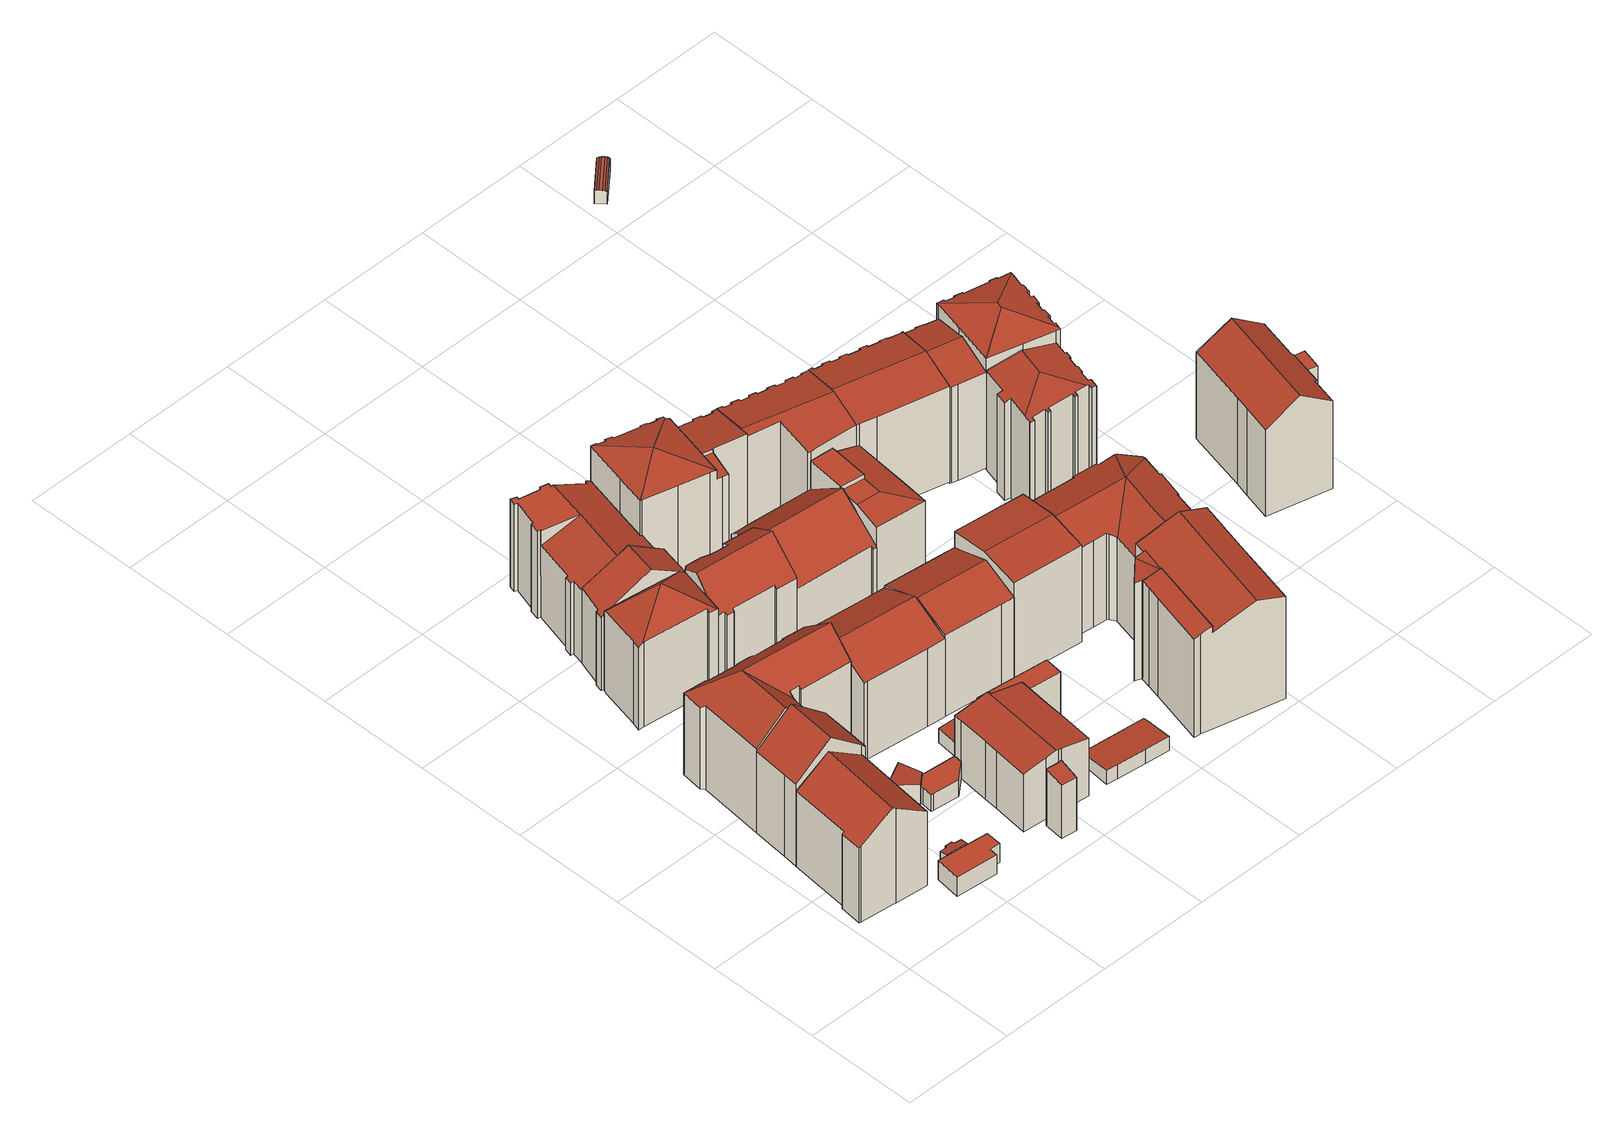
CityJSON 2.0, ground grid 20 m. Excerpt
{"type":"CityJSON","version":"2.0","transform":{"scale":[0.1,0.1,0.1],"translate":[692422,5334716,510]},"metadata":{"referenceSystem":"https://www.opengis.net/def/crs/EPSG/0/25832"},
"CityObjects":{
"building1":{"type":"Building","attributes":{"Gemeindeschluessel":"09162000","HoeheDach":"530.854","HoeheGrund":"511.570","Methode":"1000","NiedrigsteTraufeDesGebaeudes":"526.402","Geometrietyp2DReferenz":"3000","function":"31001_1000","roofType":"3100","measuredHeight":19.28,"storeysAboveGround":4},"geometry":[{"type":"MultiSurface","lod":"2","boundaries":[[[0,1,2,3]],[[4,5,6,7]],[[2,1,8,9,10,11,12,13]],[[14,15,16,10,9,8]],[[15,14,0,3,17,18,4,7,19,20,21,22,16]],[[23,13,12,24,25,6,5]],[[19,25,24,20]],[[17,3,2,13,23,18]],[[14,8,1,0]],[[18,23,5,4]],[[7,6,25,19]],[[12,11,10,16,22,21,20,24]]],"semantics":{"surfaces":[{"type":"WallSurface"},{"type":"RoofSurface"},{"type":"GroundSurface"}],"values":[0,0,1,0,2,1,0,0,0,0,0,0]}}]},
"building2":{"type":"Building","attributes":{"Gemeindeschluessel":"09162000","HoeheDach":"533.493","HoeheGrund":"511.600","Methode":"1000","NiedrigsteTraufeDesGebaeudes":"527.763","Geometrietyp2DReferenz":"3000","function":"31001_1000","roofType":"3100","measuredHeight":21.89,"storeysAboveGround":5},"geometry":[{"type":"MultiSurface","lod":"2","boundaries":[[[26,27,28,29,30]],[[31,32,33,34,35,16]],[[36,29,28,37]],[[38,32,31,16,39,20,36,37,40,41,42]],[[39,16,35,26,30,20]],[[42,43,44,38]],[[41,45,43,42]],[[35,34,33,44,43,45,27,26]],[[38,44,33,32]],[[27,45,41,40,37,28]],[[20,30,29,36]]],"semantics":{"surfaces":[{"type":"RoofSurface"},{"type":"WallSurface"},{"type":"GroundSurface"}],"values":[0,1,1,2,1,1,1,0,1,1,1]}}]},
"building3":{"type":"Building","attributes":{"Gemeindeschluessel":"09162000","HoeheDach":"515.368","HoeheGrund":"511.610","Methode":"1000","NiedrigsteTraufeDesGebaeudes":"515.368","Geometrietyp2DReferenz":"3000","function":"31001_2000","roofType":"1000","measuredHeight":3.76},"geometry":[{"type":"MultiSurface","lod":"2","boundaries":[[[46,47,48,49]],[[46,49,50,51,52,53,54]],[[54,55,47,46]],[[52,56,57,53]],[[50,58,59,51]],[[49,48,58,50]],[[53,57,55,54]],[[55,57,56,59,58,48,47]],[[51,59,56,52]]],"semantics":{"surfaces":[{"type":"WallSurface"},{"type":"GroundSurface"},{"type":"RoofSurface"}],"values":[0,1,0,0,0,0,0,2,0]}}]},
"building4":{"type":"Building","attributes":{"Gemeindeschluessel":"09162000","HoeheDach":"513.958","HoeheGrund":"511.750","Methode":"2000","NiedrigsteTraufeDesGebaeudes":"513.456","Geometrietyp2DReferenz":"3000","function":"31001_2000","roofType":"2100","measuredHeight":2.21},"geometry":[{"type":"MultiSurface","lod":"2","boundaries":[[[60,61,62,63]],[[64,65,66,67]],[[67,66,68,69]],[[69,68,61,60]],[[63,70,71,72,64,67,69,60]],[[72,73,65,64]],[[61,68,66,65,73,74,75,62]],[[63,62,75,70]],[[70,75,74,71]],[[71,74,73,72]]],"semantics":{"surfaces":[{"type":"WallSurface"},{"type":"GroundSurface"},{"type":"RoofSurface"}],"values":[0,0,0,0,1,0,2,0,0,0]}}]},
"building5":{"type":"Building","attributes":{"Gemeindeschluessel":"09162000","HoeheDach":"533.343","HoeheGrund":"511.620","Methode":"2000","NiedrigsteTraufeDesGebaeudes":"527.769","Geometrietyp2DReferenz":"3000","function":"31001_1000","roofType":"3100","measuredHeight":21.72,"storeysAboveGround":5},"geometry":[{"type":"MultiSurface","lod":"2","boundaries":[[[76,77,78,79,80,81]],[[82,83,81,80,84,85,86,87,88,89,90,91,92,93,94]],[[95,88,87,96]],[[97,94,93,98]],[[99,100,101,102,103,76,81,83,82]],[[77,76,103,104]],[[96,87,86,105]],[[106,85,84,107]],[[104,103,102,108]],[[109,110,99,82,111,112]],[[113,41,109,112,114,37]],[[112,111,82,94,115,116,117,114]],[[114,117,116,118,119,37]],[[120,92,91,121]],[[121,91,90,122]],[[123,115,94,97]],[[98,93,92,120]],[[124,108,102,101,100,125]],[[78,77,104,108,124,125,126,127,41,113,37,119,118,123,97,98,120,121,122,128,95,96,105,106,107,79]],[[118,116,115,123]],[[107,84,80,79]],[[89,88,95,128,122,90]],[[105,86,85,106]],[[99,110,109,41,127,126,125,100]]],"semantics":{"surfaces":[{"type":"WallSurface"},{"type":"RoofSurface"},{"type":"GroundSurface"}],"values":[0,1,0,0,1,0,0,0,0,1,0,1,0,0,0,0,0,0,2,0,0,0,0,0]}}]},
"building6":{"type":"Building","attributes":{"Gemeindeschluessel":"09162000","HoeheDach":"515.619","HoeheGrund":"511.680","Methode":"2000","NiedrigsteTraufeDesGebaeudes":"514.509","Geometrietyp2DReferenz":"3000","function":"31001_2000","roofType":"2100","measuredHeight":3.94},"geometry":[{"type":"MultiSurface","lod":"2","boundaries":[[[129,130,131,132]],[[133,132,131,134]],[[133,135,129,132]],[[133,134,136,135]],[[135,136,130,129]],[[134,131,130,136]]],"semantics":{"surfaces":[{"type":"WallSurface"},{"type":"GroundSurface"},{"type":"RoofSurface"}],"values":[0,1,0,0,2,0]}}]},
"building7":{"type":"Building","attributes":{"Gemeindeschluessel":"09162000","HoeheDach":"533.255","HoeheGrund":"511.710","Methode":"1000","NiedrigsteTraufeDesGebaeudes":"527.579","Geometrietyp2DReferenz":"3000","function":"31001_9998","roofType":"4000","measuredHeight":21.55,"storeysAboveGround":5},"geometry":[{"type":"MultiSurface","lod":"2","boundaries":[[[137,138,139,140]],[[141,142,143,144,145,146,147,148]],[[149,139,138,150,151,152]],[[153,154,155,156,157,158]],[[140,139,149,159]],[[160,161,162,163,164,150,138,137]],[[165,159,149,152,166,167]],[[152,151,142,141,166]],[[154,153,162,161,160,137,140,159,165,167,148,147,146,145,168,169,155]],[[151,170,171,144,143,142]],[[150,164,163,158,157,156,170,151]],[[167,166,141,148]],[[171,170,156,155,169,168,145,144]],[[153,158,163,162]]],"semantics":{"surfaces":[{"type":"WallSurface"},{"type":"RoofSurface"},{"type":"GroundSurface"}],"values":[0,0,1,0,0,0,0,1,2,1,1,0,0,0]}}]},
"building8":{"type":"Building","attributes":{"Gemeindeschluessel":"09162000","HoeheDach":"514.990","HoeheGrund":"511.720","Methode":"1000","NiedrigsteTraufeDesGebaeudes":"514.990","Geometrietyp2DReferenz":"3000","function":"31001_2000","roofType":"1000","measuredHeight":3.27},"geometry":[{"type":"MultiSurface","lod":"2","boundaries":[[[172,173,174,175]],[[175,174,176,133]],[[177,178,179,180]],[[180,181,182,172,175,133,183,134,177]],[[182,184,173,172]],[[180,179,185,181]],[[134,186,178,177]],[[184,185,179,178,186,187,176,174,173]],[[181,185,184,182]],[[176,187,186,134,183,133]]],"semantics":{"surfaces":[{"type":"WallSurface"},{"type":"GroundSurface"},{"type":"RoofSurface"}],"values":[0,0,0,1,0,0,0,2,0,0]}}]},
"building9":{"type":"Building","attributes":{"Gemeindeschluessel":"09162000","HoeheDach":"521.652","HoeheGrund":"510.333","Methode":"2000","NiedrigsteTraufeDesGebaeudes":"520.940","Geometrietyp2DReferenz":"3000","function":"31001_2000","roofType":"2100","measuredHeight":11.32},"geometry":[{"type":"MultiSurface","lod":"2","boundaries":[[[188,189,190,191]],[[192,193,194,195]],[[191,190,196,197]],[[190,189,194,193,196]],[[197,192,195,188,191]],[[197,196,193,192]],[[195,194,189,188]]],"semantics":{"surfaces":[{"type":"WallSurface"},{"type":"RoofSurface"},{"type":"GroundSurface"}],"values":[0,0,0,1,2,0,0]}}]},
"building10":{"type":"Building","attributes":{"Gemeindeschluessel":"09162000","HoeheDach":"531.700","HoeheGrund":"511.950","Methode":"2000","NiedrigsteTraufeDesGebaeudes":"526.542","Geometrietyp2DReferenz":"3000","function":"31001_9998","roofType":"3100","measuredHeight":19.75,"storeysAboveGround":4},"geometry":[{"type":"MultiSurface","lod":"2","boundaries":[[[198,199,200,201,202,203,204,205,206]],[[207,206,205,208]],[[209,198,206,207]],[[204,210,208,205]],[[211,212,213,214]],[[201,212,211,215,216,202]],[[214,217,218,209,207,208,210,219,216,215,211]],[[218,217,214,213,200,199,198,209]],[[213,212,201,200]],[[210,204,203,219]],[[219,203,202,216]]],"semantics":{"surfaces":[{"type":"RoofSurface"},{"type":"WallSurface"},{"type":"GroundSurface"}],"values":[0,1,1,1,1,1,2,1,0,1,1]}}]},
"building11":{"type":"Building","attributes":{"Gemeindeschluessel":"09162000","HoeheDach":"524.174","HoeheGrund":"511.640","Methode":"1000","NiedrigsteTraufeDesGebaeudes":"523.067","Geometrietyp2DReferenz":"3000","function":"31001_1000","roofType":"3100","measuredHeight":12.53,"storeysAboveGround":3},"geometry":[{"type":"MultiSurface","lod":"2","boundaries":[[[220,221,222,223]],[[224,225,226,227,228,229]],[[230,231,232,233]],[[234,235,236,237]],[[238,239,240,241,225,224,229,242,243,244,220,223,234,237,245,246,230,233]],[[241,247,226,225]],[[246,248,231,230]],[[240,249,247,241]],[[233,232,250,238]],[[251,228,227,252,236,235,222,221,253,254]],[[242,229,228,251,254,243]],[[254,253,244,243]],[[252,248,246,245,237,236]],[[226,247,249,255,250,232,231,248,252,227]],[[244,253,221,220]],[[239,255,249,240]],[[223,222,235,234]],[[238,250,255,239]]],"semantics":{"surfaces":[{"type":"WallSurface"},{"type":"GroundSurface"},{"type":"RoofSurface"}],"values":[0,0,0,0,1,0,0,0,0,2,0,0,0,2,0,0,0,0]}}]},
"building12":{"type":"Building","attributes":{"Gemeindeschluessel":"09162000","HoeheDach":"529.440","HoeheGrund":"511.972","Methode":"2000","NiedrigsteTraufeDesGebaeudes":"526.213","Geometrietyp2DReferenz":"3000","function":"31001_1000","roofType":"3100","measuredHeight":17.47,"storeysAboveGround":4},"geometry":[{"type":"MultiSurface","lod":"2","boundaries":[[[256,257,258,259]],[[260,258,257,261,262,263,264,265,266,267]],[[268,269,270,271]],[[272,273,274,275]],[[271,270,276,277]],[[278,279,280,265,264]],[[281,263,262,282]],[[275,274,280,279]],[[283,284,269,268]],[[285,286,287,288,289,290]],[[259,258,260,291]],[[292,261,257,256]],[[278,264,263,281]],[[293,294,295,296]],[[297,298,299,300]],[[301,302,273,272]],[[285,290,303,304]],[[296,295,287,286]],[[305,306,302,301]],[[300,299,294,293]],[[277,276,307,308]],[[309,291,260,267,310]],[[308,307,311,312]],[[304,303,284,283]],[[312,311,306,305]],[[309,310,298,297]],[[266,289,288]],[[310,267,266,288,287,295,294,299,298]],[[290,289,266,265,280,274,273,302,306,311,307,276,270,269,284,303]],[[282,262,261,292]],[[309,297,300,293,296,286,285,304,283,268,271,277,308,312,305,301,272,275,279,278,281,282,292,256,259,291]]],"semantics":{"surfaces":[{"type":"WallSurface"},{"type":"RoofSurface"},{"type":"GroundSurface"}],"values":[0,1,0,0,0,0,0,0,0,0,0,0,0,0,0,0,0,0,0,0,0,0,0,0,0,0,0,1,1,0,2]}}]},
"building13":{"type":"Building","attributes":{"Gemeindeschluessel":"09162000","HoeheDach":"514.775","HoeheGrund":"511.650","Methode":"1000","NiedrigsteTraufeDesGebaeudes":"514.378","Geometrietyp2DReferenz":"3000","function":"31001_2000","roofType":"1000","measuredHeight":3.12},"geometry":[{"type":"MultiSurface","lod":"2","boundaries":[[[246,313,314,237]],[[313,315,316,317,314]],[[316,318,319,317]],[[314,317,319,237]],[[246,320,315,313]],[[320,318,316,315]],[[320,246,237,319,318]]],"semantics":{"surfaces":[{"type":"WallSurface"},{"type":"RoofSurface"},{"type":"GroundSurface"}],"values":[0,1,0,0,0,0,2]}}]},
"building14":{"type":"Building","attributes":{"Gemeindeschluessel":"09162000","HoeheDach":"530.260","HoeheGrund":"511.410","Methode":"2000","NiedrigsteTraufeDesGebaeudes":"526.932","Geometrietyp2DReferenz":"3000","function":"31001_1000","roofType":"3100","measuredHeight":18.85,"storeysAboveGround":4},"geometry":[{"type":"MultiSurface","lod":"2","boundaries":[[[321,322,323,324]],[[325,326,327,328,329,330]],[[331,323,322,332,333]],[[330,329,334,335]],[[336,337,338,339]],[[340,341,326,325,330,335,336,339,342,343,321,324]],[[334,329,328,327,344,331,333,338,337]],[[343,332,322,321]],[[344,327,326,341,340,324,323,331]],[[335,334,337,336]],[[338,333,332,343,342,339]]],"semantics":{"surfaces":[{"type":"WallSurface"},{"type":"RoofSurface"},{"type":"GroundSurface"}],"values":[0,0,1,0,0,2,1,0,0,0,0]}}]},
"building15":{"type":"Building","attributes":{"Gemeindeschluessel":"09162000","HoeheDach":"530.570","HoeheGrund":"511.656","Methode":"2000","NiedrigsteTraufeDesGebaeudes":"525.485","Geometrietyp2DReferenz":"3000","function":"31001_9998","roofType":"3100","measuredHeight":18.91,"storeysAboveGround":4},"geometry":[{"type":"MultiSurface","lod":"2","boundaries":[[[153,345,346,347,155]],[[348,349,350,351]],[[352,353,354,355]],[[153,155,356,357,358,359,360,361,348,351,362,363,364,365,352,355,366,367,368]],[[365,369,353,352]],[[356,370,371,357]],[[358,372,373,359]],[[360,374,375,361]],[[359,373,374,360]],[[155,347,370,356]],[[367,376,377,368]],[[355,354,378,366]],[[379,350,349,375,374,373,372,371,370,347,346]],[[366,378,376,367]],[[361,375,349,348]],[[357,371,372,358]],[[351,350,379,380,362]],[[377,376,378,354,353,369,381,382,380,379,346,345]],[[364,381,369,365]],[[363,382,381,364]],[[368,377,345,153]],[[362,380,382,363]]],"semantics":{"surfaces":[{"type":"WallSurface"},{"type":"GroundSurface"},{"type":"RoofSurface"}],"values":[0,0,0,1,0,0,0,0,0,0,0,0,2,0,0,0,0,2,0,0,0,0]}}]},
"building16":{"type":"Building","attributes":{"Gemeindeschluessel":"09162000","HoeheDach":"520.870","HoeheGrund":"511.540","Methode":"2000","NiedrigsteTraufeDesGebaeudes":"514.317","Geometrietyp2DReferenz":"3000","function":"31001_1000","roofType":"1000","measuredHeight":9.33,"storeysAboveGround":2},"geometry":[{"type":"MultiSurface","lod":"2","boundaries":[[[383,384,385,386,387,388]],[[389,390,391,392]],[[393,394,395,396,388,387,386,397,389,392]],[[395,398,399,396]],[[397,400,390,389]],[[386,385,400,397]],[[394,393,392,391,401,402]],[[401,391,390,400,385,384]],[[398,402,401,384,383,399]],[[394,402,398,395]],[[396,399,383,388]]],"semantics":{"surfaces":[{"type":"WallSurface"},{"type":"GroundSurface"},{"type":"RoofSurface"}],"values":[0,0,1,0,0,0,0,2,2,0,0]}}]},
"building17":{"type":"Building","attributes":{"Gemeindeschluessel":"09162000","HoeheDach":"514.616","HoeheGrund":"511.820","Methode":"1000","NiedrigsteTraufeDesGebaeudes":"514.057","Geometrietyp2DReferenz":"3000","function":"31001_2000","roofType":"1000","measuredHeight":2.8},"geometry":[{"type":"MultiSurface","lod":"2","boundaries":[[[403,404,405,406]],[[407,405,404,408,409,410,411]],[[412,407,411,413]],[[414,415,409,408]],[[406,405,407,412]],[[403,414,408,404]],[[403,406,412,413,416,415,414]],[[409,415,416,410]],[[411,410,416,413]]],"semantics":{"surfaces":[{"type":"WallSurface"},{"type":"RoofSurface"},{"type":"GroundSurface"}],"values":[0,1,0,0,0,0,2,0,0]}}]},
"building18":{"type":"Building","attributes":{"Gemeindeschluessel":"09162000","HoeheDach":"514.860","HoeheGrund":"511.811","Methode":"2000","NiedrigsteTraufeDesGebaeudes":"514.860","Geometrietyp2DReferenz":"3000","function":"31001_2000","roofType":"1000","measuredHeight":3.05},"geometry":[{"type":"MultiSurface","lod":"2","boundaries":[[[417,418,419,420]],[[421,418,417,422]],[[421,422,423,424]],[[418,421,424,419]],[[420,423,422,417]],[[419,424,423,420]]],"semantics":{"surfaces":[{"type":"GroundSurface"},{"type":"WallSurface"},{"type":"RoofSurface"}],"values":[0,1,2,1,1,1]}}]},
"building19":{"type":"Building","attributes":{"Gemeindeschluessel":"09162000","HoeheDach":"530.348","HoeheGrund":"511.410","Methode":"2000","NiedrigsteTraufeDesGebaeudes":"527.363","Geometrietyp2DReferenz":"3000","function":"31001_1000","roofType":"3100","measuredHeight":18.94,"storeysAboveGround":4},"geometry":[{"type":"MultiSurface","lod":"2","boundaries":[[[324,425,426,427]],[[428,429,430,431,432]],[[430,433,434,426,425,431]],[[429,435,436,437,438,434,433,430]],[[432,431,425,324,439,326]],[[437,436,435,440,326,439,324,427,438]],[[434,438,427,426]],[[440,428,432,326]],[[435,429,428,440]]],"semantics":{"surfaces":[{"type":"WallSurface"},{"type":"RoofSurface"},{"type":"GroundSurface"}],"values":[0,1,1,0,0,2,0,0,0]}}]},
"building20":{"type":"Building","attributes":{"Gemeindeschluessel":"09162000","HoeheDach":"535.410","HoeheGrund":"510.859","Methode":"2000","NiedrigsteTraufeDesGebaeudes":"530.812","Geometrietyp2DReferenz":"3000","function":"31001_1000","roofType":"3500","measuredHeight":24.55,"storeysAboveGround":6},"geometry":[{"type":"MultiSurface","lod":"2","boundaries":[[[441,442,443,444]],[[445,446,447,448,449,450,451]],[[452,453,454,455,456,457,458,459,460]],[[461,462,463,464]],[[465,466,463,462,467,468,469,470,471,472,473,474,475,476,477,478]],[[479,468,467,480]],[[481,482,483,484]],[[485,449,448,447,454,453,452,460,441,444,486,481,484,487,488,489,490,491,492,493,494,495,496,479,480,461,464,497,498,499,500,501,502,503,504,505,506,507,508]],[[465,478,483,482,509]],[[491,474,473,492]],[[445,451,510,511]],[[490,475,474,491]],[[444,443,509,486]],[[447,446,455,454]],[[480,467,462,461]],[[501,512,513,502]],[[506,514,515,507]],[[502,513,516,503]],[[489,476,475,490]],[[495,470,469,496]],[[505,517,514,506]],[[518,519,520,500,499,498,521]],[[456,511,510,519,518,522,457]],[[507,515,523,508]],[[504,524,517,505]],[[486,509,482,481]],[[494,471,470,495]],[[455,446,445,511,456]],[[443,442,459,458,465,509]],[[458,457,522,518,521,466,465]],[[478,477,488,487,484,483]],[[460,459,442,441]],[[508,523,525,485]],[[492,473,472,493]],[[500,520,512,501]],[[496,469,468,479]],[[485,525,450,449]],[[493,472,471,494]],[[503,516,524,504]],[[498,497,464,463,466,521]],[[451,450,525,523,515,514,517,524,516,513,512,520,519,510]],[[488,477,476,489]]],"semantics":{"surfaces":[{"type":"WallSurface"},{"type":"RoofSurface"},{"type":"GroundSurface"}],"values":[0,0,0,0,1,0,0,2,1,0,0,0,0,0,0,0,0,0,0,0,0,0,0,0,0,0,0,1,1,1,0,0,0,0,0,0,0,0,0,0,1,0]}}]},
"building21":{"type":"Building","attributes":{"Gemeindeschluessel":"09162000","HoeheDach":"528.812","HoeheGrund":"510.678","Methode":"1000","NiedrigsteTraufeDesGebaeudes":"522.747","Geometrietyp2DReferenz":"3000","function":"31001_1000","roofType":"3100","measuredHeight":18.13,"storeysAboveGround":3},"geometry":[{"type":"MultiSurface","lod":"2","boundaries":[[[526,527,528,529]],[[530,531,532,533,534,535,536,537,528,527,538,539]],[[540,532,531,541]],[[542,543,544,545,546,541,531,530]],[[547,533,532,540]],[[541,546,545,544,548,549,550,551,552,553,554,526,529,555,556,557,558,547,540]],[[534,533,547,558,557,535]],[[559,560,561,543,542,530,539,562,563]],[[561,560,559,550,549,548]],[[551,563,562,552]],[[562,539,538,554,553,552]],[[556,536,535,557]],[[544,543,561,548]],[[528,537,536,556,555,529]],[[550,559,563,551]],[[554,538,527,526]]],"semantics":{"surfaces":[{"type":"WallSurface"},{"type":"RoofSurface"},{"type":"GroundSurface"}],"values":[0,1,0,0,0,2,0,1,0,0,0,0,0,0,0,0]}}]},
"building22":{"type":"Building","attributes":{"Gemeindeschluessel":"09162000","HoeheDach":"531.722","HoeheGrund":"511.430","Methode":"1000","NiedrigsteTraufeDesGebaeudes":"530.587","Geometrietyp2DReferenz":"3000","function":"31001_1000","roofType":"3100","measuredHeight":20.29,"storeysAboveGround":6},"geometry":[{"type":"MultiSurface","lod":"2","boundaries":[[[564,565,566,567,568,569]],[[570,571,572,435]],[[568,567,573,574]],[[438,573,567,566]],[[571,569,568,574,572]],[[564,569,571,570]],[[572,574,573,438,575,435]],[[565,564,570,435,575,438,566]]],"semantics":{"surfaces":[{"type":"WallSurface"},{"type":"RoofSurface"},{"type":"GroundSurface"}],"values":[0,0,1,0,1,0,0,2]}}]},
"building23":{"type":"Building","attributes":{"Gemeindeschluessel":"09162000","HoeheDach":"531.822","HoeheGrund":"511.670","Methode":"1000","NiedrigsteTraufeDesGebaeudes":"531.098","Geometrietyp2DReferenz":"3000","function":"31001_1000","roofType":"2100","measuredHeight":20.15},"geometry":[{"type":"MultiSurface","lod":"2","boundaries":[[[576,577,578]],[[579,580,581,577,576,582]],[[583,578,577,581]],[[584,578,583,585]],[[579,582,586,587]],[[580,579,587,585,583,581]],[[586,582,576,578,584]],[[587,586,584,585]]],"semantics":{"surfaces":[{"type":"RoofSurface"},{"type":"WallSurface"},{"type":"GroundSurface"}],"values":[0,1,1,1,1,2,0,1]}}]},
"building24":{"type":"Building","attributes":{"Gemeindeschluessel":"09162000","HoeheDach":"528.930","HoeheGrund":"510.950","Methode":"2000","NiedrigsteTraufeDesGebaeudes":"526.638","Geometrietyp2DReferenz":"3000","function":"31001_1000","roofType":"2100","measuredHeight":17.98,"storeysAboveGround":4},"geometry":[{"type":"MultiSurface","lod":"2","boundaries":[[[588,589,590,591]],[[592,593,589,588]],[[594,595,596,597,592,588,598]],[[598,588,591,599]],[[600,594,598,599,601]],[[602,597,596,603]],[[593,592,597,602,604,605,606]],[[607,608,603,596,595,594]],[[589,593,606,609,590]],[[601,599,591,590,609,610,611,612,613]],[[608,607,614,613,612,611,610,605,604,602,603]],[[614,607,594,600,601,613]],[[610,609,606,605]]],"semantics":{"surfaces":[{"type":"WallSurface"},{"type":"RoofSurface"},{"type":"GroundSurface"}],"values":[0,0,1,1,1,0,0,0,1,0,2,0,0]}}]},
"building25":{"type":"Building","attributes":{"Gemeindeschluessel":"09162000","HoeheDach":"533.470","HoeheGrund":"511.640","Methode":"2000","NiedrigsteTraufeDesGebaeudes":"530.940","Geometrietyp2DReferenz":"3000","function":"31001_1000","roofType":"3100","measuredHeight":21.83,"storeysAboveGround":5},"geometry":[{"type":"MultiSurface","lod":"2","boundaries":[[[615,616,617,618]],[[619,620,621,622,623,624]],[[625,620,619,626]],[[618,617,627,628]],[[629,630,631,632]],[[633,634,631,630,635,636,637,638,639]],[[640,641,634,633,639,642]],[[643,644,616,615]],[[639,638,637,645,646,642]],[[647,625,626,648,649,641,640,642,646,645,650,651,652,653,643,615,618,628,654,655]],[[655,622,621,647]],[[656,644,643,653,652,657]],[[658,635,630,629]],[[624,623,627,617,616,644,656,629,632]],[[645,637,636,650]],[[647,621,620,625]],[[649,648,626,619,624,632,631,634,641]],[[636,635,658,657,652,651,650]],[[623,622,655,654,628,627]],[[629,656,657,658]]],"semantics":{"surfaces":[{"type":"WallSurface"},{"type":"RoofSurface"},{"type":"GroundSurface"}],"values":[0,1,0,0,0,1,0,0,0,2,0,0,0,1,0,0,0,0,0,1]}}]},
"building26":{"type":"Building","attributes":{"Gemeindeschluessel":"09162000","HoeheDach":"532.545","HoeheGrund":"510.678","Methode":"2000","NiedrigsteTraufeDesGebaeudes":"530.696","Geometrietyp2DReferenz":"3000","function":"31001_1000","roofType":"3100","measuredHeight":21.87,"storeysAboveGround":5},"geometry":[{"type":"MultiSurface","lod":"2","boundaries":[[[659,660,661,662,663,664,665,666,667,668,669,670,671,672,673,674,675,676,677,678,679,680,681,682]],[[683,684,685,686,687,688,659,682,689]],[[690,663,662,691]],[[692,670,669,693]],[[540,686,685,547]],[[694,665,664,695]],[[696,672,671,697]],[[691,662,661,698]],[[699,667,666,700]],[[697,671,670,692]],[[701,668,667,699]],[[698,661,660,702]],[[703,683,689,704]],[[705,677,676,706]],[[707,708,688,687,686,540]],[[709,681,680,710]],[[711,673,672,696]],[[712,708,707,540,547,713,703,704,714,709,710,715,716,705,706,717,718,711,696,697,692,693,701,699,700,694,695,690,691,698,702]],[[700,666,665,694]],[[715,679,678,716]],[[706,676,675,717]],[[685,684,683,703,713,547]],[[718,674,673,711]],[[717,675,674,718]],[[708,712,702,660,659,688]],[[689,682,681,709,714,704]],[[693,669,668,701]],[[710,680,679,715]],[[695,664,663,690]],[[716,678,677,705]]],"semantics":{"surfaces":[{"type":"RoofSurface"},{"type":"WallSurface"},{"type":"GroundSurface"}],"values":[0,0,1,1,1,1,1,1,1,1,1,1,1,1,1,1,1,2,1,1,1,1,1,1,1,1,1,1,1,1]}}]},
"building27":{"type":"Building","attributes":{"Gemeindeschluessel":"09162000","HoeheDach":"530.657","HoeheGrund":"511.450","Methode":"1000","NiedrigsteTraufeDesGebaeudes":"528.118","Geometrietyp2DReferenz":"3000","function":"31001_1000","roofType":"3100","measuredHeight":19.21,"storeysAboveGround":4},"geometry":[{"type":"MultiSurface","lod":"2","boundaries":[[[719,720,721,722]],[[723,724,725,726,727,728]],[[729,730,731,732,733,734]],[[566,735,736,737]],[[721,720,738,739,740,741,742,743,744,745]],[[746,747,748,742,741,749,750]],[[751,738,720,719]],[[743,742,752,753,754,755,756,757,736,735,744]],[[752,758,759,760,761,753]],[[729,734,762,763]],[[764,740,739,738,751]],[[765,766,726,725]],[[767,768,728,727,726,766,762,734,733,742,748,747]],[[769,756,755,770]],[[750,749,741,740,764,771,772,773]],[[774,768,767,775]],[[776,775,767,747,746,777]],[[778,754,753,761]],[[777,746,750,773]],[[730,729,763,765,725,724,723,774,775,776,777,773,772,771,764,751,719,722,564,779,566,737,780,769,770,778,761,760,759,731]],[[759,758,732,731]],[[722,721,745,564]],[[723,728,768,774]],[[733,732,758,752,742]],[[757,756,769,780,737,736]],[[745,744,735,566,779,564]],[[770,755,754,778]],[[763,762,766,765]]],"semantics":{"surfaces":[{"type":"WallSurface"},{"type":"RoofSurface"},{"type":"GroundSurface"}],"values":[0,0,0,0,1,1,0,1,0,0,0,0,1,0,0,0,0,0,0,2,0,0,0,1,0,0,0,0]}}]},
"building28":{"type":"Building","attributes":{"Gemeindeschluessel":"09162000","HoeheDach":"532.487","HoeheGrund":"511.928","Methode":"1000","NiedrigsteTraufeDesGebaeudes":"530.915","Geometrietyp2DReferenz":"3000","function":"31001_1000","roofType":"3100","measuredHeight":20.56,"storeysAboveGround":5},"geometry":[{"type":"MultiSurface","lod":"2","boundaries":[[[781,782,783,784]],[[785,786,787,788]],[[789,790,791,792]],[[793,794,795,796]],[[797,798,799,800]],[[801,802,803,804]],[[805,806,807,808]],[[788,787,790,789]],[[784,783,809,810]],[[811,812,813,814]],[[793,815,792,791,816,794]],[[814,813,817,818]],[[819,820,786,785]],[[796,795,798,797]],[[808,807,821,822]],[[816,791,790,787,786,820,809,783,782,823,817,813,812,824,825,826,803,802,821,807,806,827,828,829]],[[804,803,826,830]],[[831,824,812,811]],[[798,795,794,816,829,799]],[[815,793,796,797,800,832,833,834,805,808,822,801,804,830,835,831,811,814,818,836,781,784,810,819,785,788,789,792]],[[818,817,823,836]],[[834,827,806,805]],[[833,828,827,834]],[[810,809,820,819]],[[836,823,782,781]],[[830,826,825,835]],[[799,829,828,833,832,800]],[[822,821,802,801]],[[835,825,824,831]]],"semantics":{"surfaces":[{"type":"WallSurface"},{"type":"RoofSurface"},{"type":"GroundSurface"}],"values":[0,0,0,0,0,0,0,0,0,0,0,0,0,0,0,1,0,0,1,2,0,0,0,0,0,0,0,0,0]}}]},
"building29":{"type":"Building","attributes":{"Gemeindeschluessel":"09162000","HoeheDach":"532.350","HoeheGrund":"511.623","Methode":"2000","NiedrigsteTraufeDesGebaeudes":"530.672","Geometrietyp2DReferenz":"3000","function":"31001_1000","roofType":"3100","measuredHeight":20.73},"geometry":[{"type":"MultiSurface","lod":"2","boundaries":[[[837,838,839,840]],[[841,842,843,844]],[[845,846,847,848,849]],[[850,851,852,853]],[[850,853,854,848,847,855]],[[854,856,857,839,838,858,859,843,842,860,849,848]],[[861,858,838,837]],[[862,859,858,861]],[[863,860,842,841]],[[864,855,847,846]],[[865,857,856,866]],[[840,839,857,865]],[[852,851,864,846,845,863,841,844,862,861,837,840,865,866]],[[845,849,860,863]],[[844,843,859,862]],[[851,850,855,864]],[[853,852,866,856,854]]],"semantics":{"surfaces":[{"type":"WallSurface"},{"type":"RoofSurface"},{"type":"GroundSurface"}],"values":[0,0,0,0,1,1,0,0,0,0,0,0,2,0,0,0,0]}}]},
"building30":{"type":"Building","attributes":{"Gemeindeschluessel":"09162000","HoeheDach":"532.330","HoeheGrund":"511.310","Methode":"2000","NiedrigsteTraufeDesGebaeudes":"530.788","Geometrietyp2DReferenz":"3000","function":"31001_1000","roofType":"3200","measuredHeight":21.02,"storeysAboveGround":5},"geometry":[{"type":"MultiSurface","lod":"2","boundaries":[[[867,868,869,870]],[[871,872,873,874]],[[875,876,877,878,879,880]],[[881,882,883,884]],[[885,886,887,888]],[[889,890,891]],[[892,893,886,885]],[[894,895,896,897]],[[888,887,898,899]],[[900,901,902,903]],[[904,905,906,907,908,909]],[[910,911,904,909]],[[912,913,872,871]],[[880,879,868,867]],[[914,915,916,917]],[[918,882,881,919,920,921]],[[912,871,874,892,885,888,899,922,920,919,881,884,923,924,925,926,876,875,880,867,870,914,917,927,910,909,908,907,928,894,897,900,903,929,930,931,932,933,934,935,936,937,938,939,940]],[[940,941,913,912]],[[933,942,943,934]],[[944,911,910,927,917,916]],[[874,873,893,892]],[[891,890,877,876,926,925]],[[945,946,939,938,937,947]],[[896,895,948,906,905,904,911,944,916,915,869,868,879,878,949,950,951,902,901]],[[949,945,947,952,953,943,942,954,955,950]],[[924,923,884,883,956,889,891,925]],[[878,877,890,889,956,883,882,918,921,957,898,887,886,893,873,872,913,941,946,945,949]],[[932,931,955,954,942,933]],[[902,951,950,955,931,930,929,903]],[[897,896,901,900]],[[936,952,947,937]],[[928,907,906,948,895,894]],[[899,898,957,922]],[[939,946,941,940]],[[870,869,915,914]],[[953,952,936,935,934,943]],[[922,957,921,920]]],"semantics":{"surfaces":[{"type":"WallSurface"},{"type":"RoofSurface"},{"type":"GroundSurface"}],"values":[0,0,0,0,0,1,0,0,0,0,0,0,0,0,0,0,2,0,0,0,0,0,0,1,1,0,1,0,0,0,0,0,0,0,0,0,0]}}]},
"building31":{"type":"Building","attributes":{"Gemeindeschluessel":"09162000","HoeheDach":"535.641","HoeheGrund":"511.810","Methode":"1000","NiedrigsteTraufeDesGebaeudes":"533.389","Geometrietyp2DReferenz":"3000","function":"31001_1000","roofType":"3200","measuredHeight":23.83,"storeysAboveGround":6},"geometry":[{"type":"MultiSurface","lod":"2","boundaries":[[[958,959,960,961,962,963]],[[964,965,966,967]],[[968,969,970,971,972,973]],[[974,975,976,977]],[[978,979,980,981]],[[963,962,982,983,984,976,975,985,986,987,988,966,965,989,990,991,992,993,994,995]],[[996,997,998,999]],[[1000,983,982,1001]],[[1002,1003,997,996]],[[959,958,1004,1005]],[[1006,991,990,1007]],[[981,980,1008,1009]],[[1010,985,975,974]],[[994,993,1011,1012,1013,1014,1015,1016,1017,970,969,968,1018,998,997,1003,1019,1020,1021]],[[995,994,1021,1022,1008,980,979]],[[1023,986,985,1010]],[[1024,1014,1013,1025]],[[967,966,988,1026]],[[1027,1020,1019,1028]],[[977,976,984,1029]],[[1025,1013,1012,1030]],[[1031,987,986,1023]],[[1007,990,989,1032]],[[1026,988,987,1031]],[[1033,992,991,1006]],[[1029,984,983,1000]],[[971,970,1017,1034]],[[1035,1018,968,973]],[[1028,1019,1003,1002]],[[1005,1004,1036,1037]],[[1001,982,962,961]],[[1021,1020,1027,1038,1039,1022]],[[999,998,1018,1035]],[[1040,1015,1014,1024]],[[1009,1008,1022,1039]],[[1040,1041,1034,1017,1016,1015]],[[1037,1036,979,978]],[[1042,1043,1033,1006,1007,1032,964,967,1026,1031,1023,1010,974,977,1029,1000,1001,961,960,959,1005,1037,978,981,1009,1039,1038,1027,1028,1002,996,999,1035,973,972,971,1034,1041,1040,1024,1025,1030]],[[1033,1043,1042,1030,1012,1011,993,992]],[[1036,1004,958,963,995,979]],[[1032,989,965,964]]],"semantics":{"surfaces":[{"type":"WallSurface"},{"type":"RoofSurface"},{"type":"GroundSurface"}],"values":[0,0,0,0,0,1,0,0,0,0,0,0,0,1,1,0,0,0,0,0,0,0,0,0,0,0,0,0,0,0,0,0,0,0,0,0,0,2,0,1,0]}}]},
"building32":{"type":"Building","attributes":{"Gemeindeschluessel":"09162000","HoeheDach":"533.225","HoeheGrund":"511.947","Methode":"2000","NiedrigsteTraufeDesGebaeudes":"515.385","Geometrietyp2DReferenz":"3000","function":"31001_1000","roofType":"3100","measuredHeight":21.28,"storeysAboveGround":6},"geometry":[{"type":"MultiSurface","lod":"2","boundaries":[[[1044,1045,1046,1047]],[[1048,1049,1046,1045]],[[1050,1051,1052,1053,1054]],[[1055,1056,1057,1058]],[[1059,1060,1061,1062]],[[1063,1062,1061,1064,1065,1066]],[[1067,1068,1069,1070]],[[1071,1056,1055,1072,1073]],[[1061,1060,1072,1074,1064]],[[1075,1044,1047,1076]],[[1072,1055,1058,1074]],[[1073,1072,1060,1059]],[[1051,1063,1066,1052]],[[1063,1051,1050,1048,1045,1044,1075,1068,1067,1071,1073,1059,1062]],[[1066,1065,1077,1070,1069,1076,1053,1052]],[[1077,1065,1064,1074,1058,1057]],[[1071,1067,1070,1077,1057,1056]],[[1075,1076,1069,1068]],[[1048,1050,1054,1049]],[[1076,1047,1046,1049,1054,1053]]],"semantics":{"surfaces":[{"type":"WallSurface"},{"type":"RoofSurface"},{"type":"GroundSurface"}],"values":[0,0,0,1,0,0,0,0,1,0,0,0,0,2,1,0,0,0,0,1]}}]},
"building33":{"type":"Building","attributes":{"Gemeindeschluessel":"09162000","HoeheDach":"515.115","HoeheGrund":"512.451","Methode":"1000","NiedrigsteTraufeDesGebaeudes":"514.657","Geometrietyp2DReferenz":"3000","function":"31001_2000","roofType":"9999","measuredHeight":2.66},"geometry":[{"type":"MultiSurface","lod":"2","boundaries":[[[1078,1079,1080,1081,1082,1083,1084,1085,1086,1087]],[[1088,1083,1082,1089]],[[1090,1091,1092,1093,1088,1089,1094,1095,1096,1097]],[[1092,1085,1084,1093]],[[1078,1087,1090,1097]],[[1094,1081,1080,1095]],[[1091,1086,1085,1092]],[[1097,1096,1079,1078]],[[1089,1082,1081,1094]],[[1095,1080,1079,1096]],[[1093,1084,1083,1088]],[[1087,1086,1091,1090]]],"semantics":{"surfaces":[{"type":"WallSurface"},{"type":"RoofSurface"},{"type":"GroundSurface"}],"values":[0,1,0,1,2,1,1,0,1,1,1,0]}}]}
},
"vertices":[
[133,97,16],[133,97,164],[76,103,204],[76,103,16],[8,111,16],[8,111,165],[12,150,164],[12,150,16],[150,239,164],[151,248,164],[151,249,164],[106,253,196],[88,254,209],[70,104,209],[150,239,16],[151,248,16],[151,249,16],[70,104,16],[11,110,16],[16,150,16],[28,260,16],[88,254,16],[106,253,16],[11,110,167],[28,260,166],[16,150,167],
[92,254,235],[101,344,235],[37,351,179],[31,288,179],[28,260,179],[156,248,16],[157,248,16],[157,248,178],[156,248,178],[151,249,183],[31,288,16],[37,351,16],[160,278,16],[92,254,16],[101,344,16],[145,340,16],[165,338,16],[165,338,179],[160,278,178],[145,340,197],
[148,50,16],[148,50,54],[154,95,54],[154,95,16],[236,86,16],[245,85,16],[242,57,16],[224,58,16],[222,43,16],[222,43,54],[242,57,54],[224,58,54],[236,86,54],[245,85,54],
[220,101,18],[220,101,40],[181,105,40],[181,105,18],[210,123,18],[210,123,35],[210,118,36],[210,118,18],[222,116,36],[222,116,18],[183,120,18],[195,119,18],[197,124,18],[197,124,35],[195,119,36],[183,120,36],
[260,380,190],[260,380,16],[265,427,16],[273,488,16],[273,488,178],[265,427,233],[103,446,233],[163,439,233],[232,493,178],[231,490,180],[230,487,183],[176,493,183],[176,499,178],[170,500,178],[148,502,178],[145,497,183],[92,503,183],[90,509,178],[50,513,178],[176,499,16],[176,493,16],[50,513,16],[90,509,16],[149,387,185],[150,396,193],[159,395,193],[168,394,193],[168,390,189],[168,390,16],[230,487,16],[231,490,16],[232,493,16],[168,394,16],[145,340,184],[148,379,185],[96,385,233],[91,345,233],[91,345,16],[37,351,184],[45,474,178],[50,468,183],[42,391,183],[50,468,16],[42,391,16],[92,503,16],[145,497,16],[148,502,16],[45,474,16],[159,395,16],[150,396,16],[149,387,16],[148,379,16],[170,500,16],
[220,266,45],[266,289,45],[266,289,17],[220,266,17],[248,225,17],[269,243,17],[248,225,56],[269,243,54],
[194,605,17],[194,605,181],[195,610,186],[195,610,17],[74,641,181],[91,714,181],[92,715,181],[93,719,176],[93,719,17],[92,715,17],[91,714,17],[74,641,17],[80,624,186],[208,603,181],[150,659,233],[77,624,186],[211,608,17],[215,626,17],[230,690,17],[230,690,181],[215,626,181],[211,608,180],[80,624,17],[208,603,17],[209,603,17],[210,603,17],[210,603,180],[209,603,181],[77,624,17],[69,625,181],[69,625,17],[142,709,17],[220,692,17],[220,692,188],[142,709,181],
[248,203,17],[248,203,50],[250,222,50],[250,222,17],[248,225,50],[330,237,17],[330,237,50],[328,222,50],[328,222,17],[298,197,17],[251,202,17],[250,226,17],[251,202,50],[298,197,50],[269,243,50],[250,226,50],
[383,71,3],[383,71,117],[379,36,109],[379,36,3],[355,74,3],[355,74,116],[376,71,117],[376,71,3],[351,39,109],[351,39,3],
[93,719,169],[150,707,204],[172,702,217],[185,762,217],[168,766,206],[109,781,170],[94,733,168],[91,734,166],[88,721,165],[88,721,19],[91,734,19],[93,719,19],[94,733,19],[242,746,19],[242,746,182],[230,690,182],[230,690,19],[185,762,19],[168,766,19],[172,702,19],[150,707,19],[109,781,19],
[323,167,16],[323,167,131],[328,222,131],[328,222,16],[373,72,16],[376,71,16],[376,71,141],[373,72,142],[355,74,138],[355,74,16],[393,225,16],[393,225,141],[449,218,131],[449,218,16],[330,237,16],[330,237,131],[352,234,135],[352,234,16],[442,154,16],[440,128,16],[433,65,16],[383,71,16],[329,77,16],[313,78,16],[320,141,16],[390,230,16],[393,230,16],[383,71,140],[393,230,141],[433,65,131],[442,154,131],[329,77,134],[390,230,142],[320,141,131],[313,78,131],[440,128,131],
[251,804,20],[251,804,164],[255,803,162],[255,803,20],[242,746,162],[264,859,164],[282,936,164],[274,938,168],[272,933,168],[215,946,194],[199,874,194],[173,765,194],[138,910,20],[138,910,194],[151,955,194],[151,955,20],[198,957,20],[198,957,194],[213,953,194],[213,953,20],[146,957,194],[146,957,20],[272,933,20],[211,947,20],[211,947,194],[274,938,20],[282,936,20],[134,910,20],[134,910,194],[135,892,20],[116,817,20],[116,817,165],[134,890,165],[134,890,194],[135,892,194],[242,746,20],[264,859,20],[109,804,20],[109,804,163],[112,818,163],[112,818,20],[109,781,20],[109,781,165],[114,803,165],[114,803,20],[195,953,20],[195,953,194],[130,893,194],[130,893,20],[159,961,20],[159,961,194],[150,969,194],[150,969,20],[168,766,20],[168,766,192],[160,966,194],[160,966,20],
[393,230,48],[352,234,44],[399,274,48],[402,294,48],[359,299,44],[402,294,16],[359,299,16],[399,274,16],
[389,474,14],[389,474,170],[420,471,170],[420,471,14],[405,333,14],[406,333,14],[406,333,169],[405,333,169],[373,336,169],[373,336,14],[413,402,203],[273,488,169],[264,418,203],[263,349,169],[263,349,14],[256,349,14],[256,349,169],[260,380,184],[260,380,14],[413,402,14],[411,379,14],[264,418,14],[273,488,14],[411,379,192],
[211,608,160],[222,659,206],[230,690,187],[367,688,17],[367,688,180],[365,668,192],[365,668,17],[318,595,17],[318,595,159],[241,604,159],[241,604,17],[240,699,17],[267,695,17],[280,687,17],[311,682,17],[312,695,17],[335,692,17],[362,638,17],[356,588,17],[355,586,17],[318,590,17],[240,600,17],[227,601,17],[227,606,17],[318,590,155],[240,699,181],[267,695,182],[280,687,186],[311,682,187],[312,695,179],[335,692,180],[227,601,156],[227,606,160],[240,600,155],[362,644,206],[362,638,200],[355,586,155],[356,588,157],
[393,230,109],[397,257,109],[399,274,69],[399,274,15],[397,257,15],[393,230,15],[497,273,15],[497,273,43],[527,270,43],[527,270,15],[524,242,15],[520,210,15],[449,218,15],[393,225,15],[495,263,15],[449,218,109],[393,225,109],[495,263,66],[524,242,109],[520,210,109],
[582,49,18],[582,49,46],[539,54,46],[539,54,18],[486,60,46],[587,102,41],[587,106,41],[473,118,41],[467,62,46],[486,60,18],[467,62,18],[587,102,18],[587,106,18],[473,118,18],
[335,692,18],[338,728,18],[371,722,18],[367,688,18],[338,728,49],[335,692,49],[367,688,49],[371,722,49],
[420,471,174],[523,459,174],[523,459,14],[509,321,177],[533,318,177],[540,383,203],[413,397,203],[406,333,177],[547,444,178],[549,456,174],[533,318,14],[540,383,14],[547,444,14],[549,456,14],[413,397,14],[509,321,14],
[312,788,9],[312,788,233],[255,803,233],[255,803,9],[407,810,222],[396,767,214],[396,767,9],[407,810,9],[407,812,9],[407,812,227],[407,810,228],[375,772,9],[376,772,9],[386,770,9],[386,770,214],[376,772,214],[376,772,233],[375,772,233],[366,775,233],[366,775,9],[390,910,9],[390,910,233],[401,906,233],[401,906,9],[329,855,254],[399,900,235],[388,906,235],[373,910,235],[374,913,233],[363,916,233],[362,913,234],[317,924,235],[318,928,233],[306,931,234],[305,927,235],[291,931,235],[291,934,234],[283,936,234],[373,910,9],[388,906,9],[264,859,9],[264,859,233],[282,936,233],[282,936,9],[466,799,9],[251,804,9],[283,936,9],[291,934,9],[291,931,9],[305,927,9],[306,931,9],[318,928,9],[317,924,9],[362,913,9],[363,916,9],[374,913,9],[399,900,9],[398,899,9],[405,897,9],[416,894,9],[431,891,9],[444,887,9],[446,891,9],[460,887,9],[459,883,9],[476,879,9],[477,883,9],[486,881,9],[251,804,233],[386,815,228],[386,815,222],[431,891,209],[444,887,209],[476,879,209],[477,883,208],[446,891,208],[459,883,209],[405,897,233],[405,897,209],[416,894,209],[398,899,236],[386,815,233],[486,881,208],[460,887,208],[466,799,227],
[367,688,7],[367,688,168],[371,722,142],[371,722,7],[512,649,188],[512,654,185],[519,722,132],[514,723,132],[405,734,131],[384,736,130],[372,738,130],[372,737,131],[365,668,184],[365,663,188],[519,722,7],[512,654,7],[509,619,165],[504,571,127],[504,571,7],[509,619,7],[512,649,7],[514,723,7],[497,571,7],[498,575,7],[498,576,7],[356,588,7],[362,638,7],[365,663,7],[365,668,7],[372,737,7],[372,738,7],[384,736,7],[405,734,7],[498,576,131],[498,575,131],[497,571,128],[362,638,169],[356,588,131],
[660,318,14],[667,373,14],[675,441,14],[675,441,206],[667,373,217],[660,318,208],[658,304,14],[658,304,206],[533,318,206],[549,456,206],[541,387,217],[541,387,14],
[695,178,218],[707,223,218],[690,227,211],[695,177,17],[695,178,17],[707,223,17],[695,177,218],[690,227,17],[651,190,211],[651,190,17],[663,185,213],[663,185,17],
[554,647,181],[554,647,189],[512,652,189],[512,652,181],[561,718,181],[561,718,189],[593,561,167],[598,605,167],[609,712,166],[604,713,168],[550,611,181],[508,615,181],[546,566,167],[504,571,167],[604,713,9],[609,712,9],[561,718,9],[519,722,9],[519,722,189],[593,561,9],[598,605,9],[512,654,189],[512,654,9],[512,652,9],[508,615,9],[504,571,9],[546,566,9],
[707,223,16],[707,223,210],[713,249,210],[713,249,16],[781,9,219],[804,105,219],[810,130,219],[833,223,219],[787,233,235],[734,20,235],[804,105,16],[781,9,16],[757,240,225],[757,240,16],[694,177,209],[694,177,222],[660,38,222],[660,38,209],[636,43,214],[640,43,215],[663,184,212],[659,167,212],[653,142,212],[629,45,212],[629,44,212],[636,43,16],[640,43,16],[629,44,16],[695,177,16],[695,177,210],[653,142,16],[629,45,16],[810,130,16],[734,20,16],[660,38,16],[659,167,16],[663,184,16],[663,185,16],[695,178,16],[787,233,16],[833,223,16],[695,178,209],[663,185,209],[663,184,209],
[620,775,225],[638,845,208],[626,848,208],[626,845,209],[611,846,209],[612,850,209],[598,853,209],[596,850,209],[580,854,210],[581,857,209],[568,861,209],[567,857,210],[550,861,210],[550,865,209],[538,868,209],[536,864,210],[521,868,210],[522,872,209],[509,876,209],[508,872,210],[494,875,210],[495,879,209],[486,881,209],[470,814,225],[522,787,222],[515,725,208],[514,723,207],[519,722,207],[529,721,208],[604,713,210],[466,799,222],[611,846,7],[626,845,7],[567,857,7],[568,861,7],[598,853,7],[612,850,7],[550,865,7],[550,861,7],[626,848,7],[580,854,7],[596,850,7],[581,857,7],[638,845,7],[522,787,7],[466,799,7],[509,876,7],[522,872,7],[529,721,7],[604,713,7],[486,881,7],[495,879,7],[538,868,7],[620,775,7],[515,725,7],[470,814,7],[494,875,7],[508,872,7],[521,868,7],[536,864,7],
[716,312,14],[716,312,186],[692,314,186],[692,314,14],[840,258,14],[846,285,14],[850,300,14],[850,300,183],[846,285,183],[840,258,183],[862,349,14],[871,387,14],[872,394,14],[872,394,181],[871,387,183],[862,349,183],[675,441,182],[707,438,182],[707,438,14],[719,310,185],[725,299,182],[725,299,181],[725,298,181],[805,361,207],[742,367,207],[667,375,207],[660,318,186],[757,240,199],[774,236,207],[787,291,207],[725,297,181],[713,249,181],[719,310,14],[845,424,183],[813,425,183],[813,430,181],[770,435,181],[769,431,183],[758,432,183],[850,423,181],[850,423,14],[845,424,14],[813,425,14],[865,348,181],[865,348,14],[725,299,14],[853,300,14],[853,300,181],[833,223,182],[843,257,181],[769,431,14],[770,435,14],[725,298,14],[725,297,14],[713,249,14],[843,257,14],[833,223,14],[774,236,14],[757,240,14],[813,430,14],[667,375,14],[758,432,14],
[733,818,19],[733,818,210],[753,813,210],[753,813,19],[765,810,19],[765,810,210],[788,804,210],[788,804,19],[788,805,19],[788,805,210],[791,805,210],[791,805,19],[758,675,19],[758,675,209],[638,704,209],[638,704,19],[609,712,19],[609,712,209],[604,713,209],[604,713,19],[673,837,19],[673,837,209],[672,833,210],[672,833,19],[644,840,19],[644,840,210],[659,837,210],[659,837,19],[754,816,209],[754,816,19],[701,826,19],[701,826,210],[721,821,210],[721,821,19],[775,741,19],[775,741,225],[722,825,209],[722,825,19],[766,813,19],[766,813,209],[660,840,209],[660,840,19],[734,822,209],[701,830,209],[689,833,209],[688,829,210],[645,844,209],[638,845,209],[621,779,225],[688,829,19],[701,830,19],[621,779,19],[638,845,19],[645,844,19],[689,833,19],[734,822,19],
[826,795,16],[826,795,207],[847,790,207],[847,790,16],[793,803,16],[793,803,207],[812,798,207],[812,798,16],[791,805,16],[758,675,16],[758,675,207],[774,740,224],[791,805,207],[771,671,207],[771,671,16],[818,660,16],[818,660,207],[834,726,224],[760,674,207],[836,733,221],[849,789,207],[826,796,207],[812,800,207],[793,804,207],[826,796,16],[812,800,16],[793,804,16],[760,674,16],[849,789,16],[836,733,16],
[875,529,13],[875,529,211],[870,530,210],[870,530,13],[928,605,13],[928,605,210],[925,594,210],[925,594,13],[897,533,13],[901,533,13],[901,533,212],[897,533,213],[876,536,212],[876,536,13],[913,540,13],[913,540,210],[909,525,210],[909,525,13],[916,574,13],[916,574,211],[919,573,210],[919,573,13],[901,526,211],[900,528,212],[900,526,211],[922,594,13],[922,594,211],[796,544,13],[796,544,209],[795,538,208],[795,538,13],[916,561,210],[916,561,13],[787,539,13],[787,539,208],[788,542,209],[788,542,13],[820,535,209],[821,541,210],[821,542,210],[821,542,13],[821,541,13],[820,535,13],[825,535,13],[825,535,209],[925,606,13],[925,606,211],[871,536,13],[871,536,212],[826,541,210],[826,541,13],[912,541,210],[912,541,13],[908,542,13],[908,542,211],[913,561,13],[908,526,13],[901,526,13],[900,526,13],[900,528,13],[826,540,13],[816,542,13],[789,549,13],[790,552,13],[801,593,13],[798,594,13],[791,595,13],[796,616,13],[804,614,13],[806,613,13],[818,660,13],[876,645,13],[878,644,13],[931,630,13],[931,630,211],[791,595,208],[796,616,208],[826,540,210],[876,645,223],[878,644,223],[818,660,211],[816,542,210],[862,594,223],[790,552,211],[789,549,210],[806,613,211],[804,614,210],[798,594,210],[801,593,211],[908,526,210],[913,561,211],
[938,628,235],[938,628,18],[939,632,18],[941,641,18],[941,641,236],[939,632,236],[962,716,18],[962,716,235],[958,717,236],[958,717,18],[937,771,235],[937,772,234],[938,774,234],[938,774,18],[937,772,18],[937,771,18],[947,674,18],[947,674,237],[950,673,235],[950,673,18],[818,660,18],[818,660,235],[836,734,235],[836,734,18],[938,642,237],[942,658,237],[946,657,236],[951,690,237],[955,688,235],[960,705,235],[955,706,236],[966,732,235],[963,733,236],[969,755,236],[970,755,235],[971,761,235],[897,716,256],[895,706,256],[878,787,18],[878,787,235],[892,784,235],[892,784,18],[942,658,18],[938,642,18],[877,783,18],[877,783,236],[931,630,235],[931,630,18],[969,755,18],[963,733,18],[849,789,235],[849,789,18],[951,690,18],[972,763,235],[972,764,234],[963,766,234],[963,765,235],[949,768,235],[950,769,234],[950,771,234],[891,780,236],[861,787,236],[862,791,235],[851,793,235],[850,794,235],[955,688,18],[963,765,18],[963,766,18],[955,706,18],[862,791,18],[861,787,18],[946,657,18],[972,764,18],[960,705,18],[966,732,18],[970,755,18],[950,771,18],[891,780,18],[878,644,235],[878,644,18],[851,793,18],[850,794,18],[949,768,18],[950,769,18],[972,763,18],[971,761,18],
[1076,487,19],[1050,377,19],[1050,377,191],[1076,487,191],[1043,351,19],[1043,351,191],[1030,299,19],[1141,272,19],[1141,272,194],[1087,285,232],[1030,299,191],[1182,344,188],[1191,380,188],[1172,384,188],[1164,349,188],[1176,318,19],[1176,318,54],[1175,315,54],[1175,315,19],[1152,320,19],[1157,319,54],[1157,319,191],[1152,320,194],[1169,385,19],[1186,458,19],[1186,458,193],[1169,385,193],[1191,380,19],[1182,344,54],[1182,344,19],[1164,349,54],[1133,471,19],[1133,471,232],[1172,384,191],
[858,1500,24],[858,1500,47],[858,1500,48],[860,1497,50],[863,1494,51],[866,1491,51],[869,1488,50],[871,1486,48],[871,1485,47],[871,1485,24],[813,1443,51],[810,1447,51],[818,1438,24],[818,1438,47],[818,1438,48],[816,1440,50],[807,1450,50],[805,1452,48],[805,1452,47],[805,1452,24]
]}
